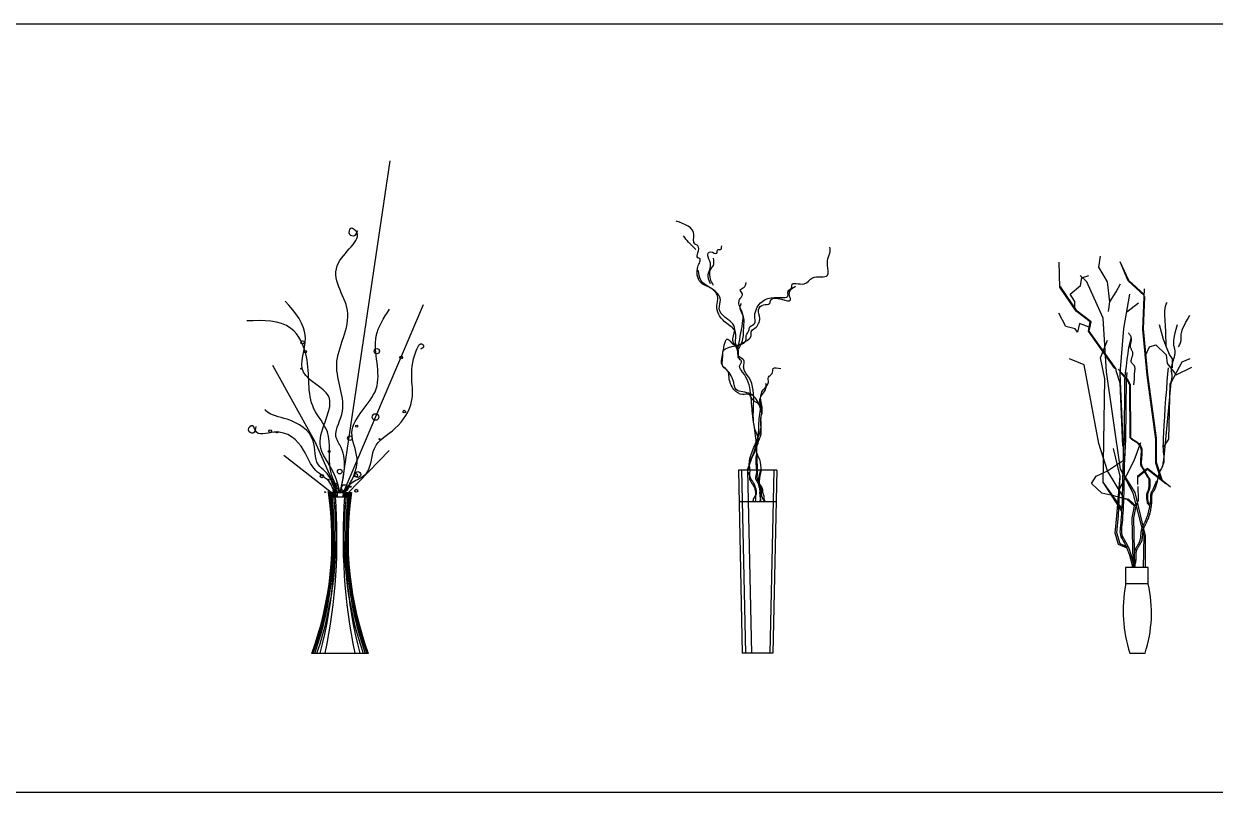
# Model space of a CAD drawing. Header units: millimetres. Extents: x 22565 to 38821, y 15578 to 26720.
# Drawn here: x 27963 to 30698, y 23124 to 24887 of the extents above; entities that cross this region are included whole.
import ezdxf

# ---------------------------------------------------------------- set-up
doc = ezdxf.new("R2010")
doc.units = ezdxf.units.MM
doc.layers.add('www.cad-blocks.net', color=7, linetype='Continuous')

# ---------------------------------------------------------------- blocks, each defined once
blk = doc.blocks.new('A$C5C792C28')
for p, q in [((269.3, 459.8), (411.5, 1412.6)), ((277.7, 461.6), (507.2, 1000.5)), ((195.8, 606.6), (74.7, 825.6)), ((259.8, 462.5), (195.8, 606.6)), ((291.5, 461), (408.5, 582.2)), ((242, 461.3), (106.6, 567.4)), ((234.5, 461), (300.3, 461)), ((236.1, 449.4), (298.7, 449.4)), ((236.8, 461), (238.1, 449.4)), ((238.2, 461), (239.5, 449.4)), ((240, 461), (241, 449.4)), ((242, 461), (242.7, 449.4)), ((244.3, 461), (245.1, 449.4)), ((247.2, 461), (248, 449.4)), ((250.9, 461), (251.5, 449.4)), ((254.6, 461), (255.2, 449.4)), ((258.8, 461), (259.4, 449.4)), ((276, 461), (275.4, 449.4)), ((280.3, 461), (279.6, 449.4)), ((283.9, 461), (283.3, 449.4)), ((287.6, 461), (286.8, 449.4)), ((290.5, 461), (289.7, 449.4)), ((292.8, 461), (292.1, 449.4)), ((294.8, 461), (293.8, 449.4)), ((296.6, 461), (295.3, 449.4)), ((298, 461), (296.7, 449.4)), ((186.2, 0), (348.6, 0))]:
    blk.add_line(p, q)
for centre, radius in [((160.1, 891.7), 4.74), ((168, 865.4), 2.94), ((373, 866.8), 7.66), ((443.1, 848.5), 3.8), ((156.2, 816.9), 1.31), ((369.5, 677.9), 9.4), ((451.8, 693.4), 3.72), ((315.2, 651.4), 2.94), ((66.8, 637), 4.15), ((86.5, 634.3), 1.86), ((295.5, 617.3), 6.57), ((380.9, 614.7), 1.31), ((236.3, 579.2), 2.94), ((215.3, 508.3), 4.74), ((266.6, 521.4), 6.57), ((312.6, 510.8), 5.03), ((318.5, 512.8), 8.46), ((233.7, 497.8), 1.86), ((254.7, 483.3), 4.74), ((281, 474.2), 9.57), ((296.8, 478.1), 2.63), ((224.5, 462.3), 1.31), ((235.9, 463.3), 2.72), ((251.8, 465.9), 4.18), ((258.4, 467.2), 6.26), ((262.6, 471.5), 1.31), ((313.9, 466.3), 4.15)]:
    blk.add_circle(centre, radius)
for centre, radius, start, end in [((-693.5, 325.1), 937.9, 339.7156, 8.3272), ((-705.8, 325), 951.3, 340.0236, 7.5142), ((-716.1, 324.9), 963.3, 340.2927, 7.4278), ((-721.6, 322.1), 971.6, 340.6369, 7.527), ((-776.9, 332.1), 1033, 341.2487, 6.5214), ((-1011.7, 319.7), 1263.5, 345.3434, 5.8924), ((-1374.5, 329.8), 1633.2, 348.3493, 4.1985), ((-693.2, 325.1), 937.9, 7.6131, 8.3272), ((-692.6, 325.1), 937.9, 7.6131, 8.3272), ((1909.3, 329.8), 1633.2, 175.8015, 191.6507), ((1311.7, 332.1), 1033, 173.4786, 198.7513), ((1546.5, 319.7), 1263.5, 174.1076, 194.6566), ((1256.4, 322.1), 971.6, 172.473, 199.3631), ((1250.9, 324.9), 963.3, 172.5722, 199.7073), ((1240.6, 325), 951.3, 172.4858, 199.9764), ((1228.3, 325.1), 937.9, 171.6728, 200.2844), ((1227.4, 325.1), 937.9, 171.6728, 172.3869), ((1228, 325.1), 937.9, 171.6728, 172.3869)]:
    blk.add_arc(centre, radius, start, end)
for points in [[(267.4, 461), (266.9, 597.8), (257.8, 614.2), (272.4, 685.5), (257.8, 828), (288.9, 983.3), (263.3, 1120.3), (309, 1215.3), (298, 1218.9), (294.3, 1202.5), (309, 1198.8), (318.1, 1213.4)], [(267.4, 461), (248.6, 519.2), (210.3, 599.6), (234, 738.5), (162.7, 806.1), (168.2, 904.7), (109.7, 1010.7)], [(280.3, 461), (316.3, 559.4), (301.7, 632.5), (371.1, 758.6), (371.1, 910.2), (409.5, 986.9)], [(265.4, 463.9), (239.7, 526), (231.1, 635), (192.6, 701.3), (171.2, 851), (126.3, 932.3), (0, 953.7)], [(273.9, 461.8), (308.2, 493.9), (342.4, 515.3), (365.9, 588), (425.9, 645.7), (472.9, 722.7), (485.8, 868.1), (502.9, 887.4), (507.2, 881), (498.6, 872.4)], [(254.7, 461.8), (224.7, 521.7), (205.4, 540.9), (190.5, 609.4), (115.6, 671.4), (53.5, 697), (51.4, 699.2)], [(250.5, 460.8), (239.5, 488.2), (197.5, 524.7), (162.7, 583.2), (78.6, 634.3), (23.8, 639.8), (16.5, 652.6), (3.7, 641.6), (18.3, 632.5), (26.4, 650.9)]]:
    blk.add_spline(points, degree=3)
blk = doc.blocks.new('A$C43140150')
for p, q in [((142.8, 420), (151.8, 0)), ((230.9, 420), (142.8, 420)), ((149.8, 420.2), (158.8, 0.2)), ((163.8, 420.5), (172.8, 0.5)), ((223.9, 420.2), (214.8, 0.2)), ((230.9, 420), (221.8, 0)), ((228.6, 347.3), (144.3, 347.3)), ((221.8, 0), (151.8, 0))]:
    blk.add_line(p, q)
for points, knots in [([(186.8, 420), (186.1, 446.5), (184.9, 490), (174.3, 548.5), (172.1, 599), (163.6, 635.4), (140.9, 657.7), (154.9, 670.8), (139.9, 676.8), (146.7, 693.9), (131.6, 710.8), (142.7, 740.3), (114.8, 756.4), (97, 774.6), (90.8, 797.6), (97.6, 814.7), (91.3, 828.7), (78.5, 841.6), (49.5, 846.6), (45.2, 881.5), (53.9, 896.1), (56.2, 906.3), (46.1, 907.7), (50.5, 921.4), (54, 935), (36.9, 940.7), (47.9, 975.4), (19.9, 985), (0, 991.8)], [0, 0, 0, 0, 113.519487, 185.922647, 254.710448, 327.994408, 349.871539, 367.433281, 381.272212, 397.576366, 431.62232, 467.491476, 509.008289, 548.284959, 578.349307, 604.639188, 622.20093, 640.652754, 681.530856, 734.614506, 752.176247, 761.958704, 769.253881, 785.558034, 808.383885, 820.146201, 849.674492, 922.919023, 922.919023, 922.919023, 922.919023]), ([(45.2, 926.9), (39.3, 932.4), (29.1, 942), (20.6, 953.1), (16.9, 957.9)], [0, 0, 0, 0, 34.197341, 60.00138, 60.00138, 60.00138, 60.00138]), ([(79, 847.9), (75.5, 855.5), (70.7, 866.1), (76.7, 879.7), (81.2, 893.4), (73.9, 905.2), (71.5, 918.6), (81.6, 923.9), (95.3, 911.6), (93.3, 929.2), (104.1, 924.9), (104.3, 931.4), (104.4, 935.4)], [0, 0, 0, 0, 33.22455, 45.965813, 62.578063, 91.910397, 103.99717, 113.010577, 133.566638, 146.308033, 154.370895, 167.112205, 167.112205, 167.112205, 167.112205]), ([(197.5, 549), (191.6, 569.8), (182.1, 602.6), (134.6, 599), (133.3, 618.9), (128.6, 630.9), (123.4, 646.5), (100.2, 658.9), (108.8, 679.3), (106.3, 693.9), (125.8, 708.9), (164.9, 704.1), (159.4, 731.4), (167.4, 739), (167.8, 752.1), (183.8, 755.1), (179, 772.5), (184.2, 799.2), (212.1, 823.9), (261.1, 812), (254.1, 833.5), (267, 836.4), (262.2, 854.8), (298.2, 839.4), (310.8, 871.1), (354.3, 857.1), (345.3, 890.6), (348.2, 906.5), (354, 920), (353.2, 927.8), (352.8, 932.5)], [0, 0, 0, 0, 81.594668, 128.778262, 145.390512, 158.131906, 185.162071, 213.659869, 253.948967, 262.006786, 273.40583, 349.141733, 361.228418, 379.248506, 391.9899, 412.142663, 428.258302, 456.747406, 529.411513, 574.483892, 586.570665, 603.669315, 611.727134, 652.242703, 686.915265, 735.959498, 768.190775, 796.679859, 809.421253, 829.565846, 829.565846, 829.565846, 829.565846]), ([(84.7, 907.2), (85.8, 901.1), (87.6, 891.5), (74.3, 878.3), (76.5, 859.6), (82.6, 848.7), (84.7, 845.1)], [0, 0, 0, 0, 24.173547, 38.702831, 74.963062, 92.983216, 92.983216, 92.983216, 92.983216]), ([(194.7, 419.3), (194.9, 427.9), (195.2, 444.6), (178.1, 465.8), (193.3, 487), (174.6, 520.8), (178.8, 570.2), (178.1, 623.4), (154.5, 648.4), (154.9, 662.5), (158.3, 675.6), (140.1, 679.5), (144, 700.7), (125.8, 714.2), (134, 733.9), (135.8, 753.8), (115.2, 768.2), (93.1, 786.4), (107.1, 816.3), (82.3, 838.6), (54.1, 851.2), (51.8, 870.8), (50.8, 879)], [0, 0, 0, 0, 36.48366, 70.909362, 100.241696, 129.57403, 222.589216, 312.680294, 345.167443, 357.254216, 373.369855, 393.522618, 414.06666, 450.106902, 470.650944, 498.853356, 527.351092, 573.298831, 601.787936, 647.735584, 693.690456, 726.914957, 726.914957, 726.914957, 726.914957]), ([(141.1, 698.5), (145.3, 718), (151, 744.7), (155.5, 782), (141.4, 799.8), (146.2, 815.4), (157.2, 824.5), (141.8, 834.8), (158.4, 838.8), (160, 846.5), (160.9, 850.7)], [0, 0, 0, 0, 86.130298, 118.361576, 156.585628, 169.327022, 187.34711, 201.876311, 216.409157, 234.429311, 234.429311, 234.429311, 234.429311]), ([(163.7, 422.1), (175.1, 450.3), (191.9, 492.2), (189.2, 539.9), (196.6, 572.2), (174.4, 578.2), (168.4, 597.8), (148.5, 591), (128.7, 606.2), (120.7, 627.7), (120.9, 649.4), (99.5, 661.2), (108, 686.6), (113.5, 733.4), (132.3, 700.9), (155.2, 713.8), (174.5, 724.6), (170.2, 740), (185.7, 748.2), (196.1, 767.1), (184.7, 787.7), (198.5, 803), (216, 798.5), (216.2, 828.5), (272.9, 795.2), (257.7, 823.9), (262.5, 836), (269.5, 839.9), (273.7, 842.3)], [0, 0, 0, 0, 126.195871, 186.763882, 214.966294, 246.444964, 266.594097, 286.751475, 319.249102, 362.645672, 383.189627, 405.987882, 450.305933, 497.466652, 520.264907, 561.377064, 589.8748, 601.961573, 619.060222, 655.100464, 683.589569, 706.387762, 726.943823, 739.685217, 804.188708, 824.73272, 837.473984, 857.626747, 857.626747, 857.626747, 857.626747]), ([(143.9, 698.5), (147.2, 704.9), (155.4, 720.8), (154.2, 745.3), (157.3, 767.9), (149.9, 781.7), (145.3, 793.6), (148.3, 800), (149.6, 802.8)], [0, 0, 0, 0, 30.686313, 75.187354, 103.389766, 125.088079, 141.700293, 154.441556, 154.441556, 154.441556, 154.441556]), ([(166.5, 419.3), (166.8, 428.8), (167.4, 444.3), (177, 470.4), (187.4, 492.9), (195.6, 515.7), (194.8, 530.2), (194.2, 542.5), (199.9, 557.3), (194.3, 575.1), (193.1, 593), (200.7, 608.1), (214.8, 618), (208.5, 635.3), (222.9, 640.1), (220.2, 658.4), (232.6, 655.2), (239.9, 653.3)], [0, 0, 0, 0, 40.490388, 65.973045, 118.353808, 147.686182, 167.830775, 179.917548, 200.461503, 232.944022, 257.11748, 275.137568, 304.196127, 320.311854, 337.410546, 354.022796, 378.211531, 378.211531, 378.211531, 378.211531]), ([(169.3, 422.1), (168.6, 427.9), (167.2, 440.2), (180.8, 457.7), (184.4, 480.8), (200.2, 508), (190.3, 535.3), (201.1, 561.1), (187.5, 579), (198.1, 595.5), (207.4, 606.1), (206.4, 615.6), (206, 619.5)], [0, 0, 0, 0, 24.173458, 51.203623, 89.427675, 123.853512, 180.258248, 200.80229, 237.948172, 255.968326, 279.464674, 295.580312, 295.580312, 295.580312, 295.580312]), ([(183.2, 455.6), (182.7, 446.6), (181.9, 433), (185.7, 414.7), (179.4, 400.4), (188.3, 390.9), (196.5, 379.3), (193.8, 363.8), (198.9, 353.7), (200.8, 350.1)], [0, 0, 0, 0, 38.3172, 58.180402, 79.485651, 96.716189, 109.18334, 139.830499, 157.008768, 157.008768, 157.008768, 157.008768]), ([(165.6, 415.8), (167.1, 410.4), (169.8, 400.4), (179.8, 388.1), (183, 375.9), (184.5, 364.4), (177.8, 357.9), (176.5, 352.1), (175.8, 349.2)], [0, 0, 0, 0, 23.821467, 43.993371, 66.143341, 78.034797, 90.501949, 103.037524, 103.037524, 103.037524, 103.037524]), ([(169.3, 418.6), (168.1, 410.4), (166.5, 399.8), (174.9, 388.8), (181.1, 379.5), (182.9, 364.6), (181.9, 353.8), (181.4, 348.3)], [0, 0, 0, 0, 33.058429, 42.588172, 57.999401, 80.808623, 104.628432, 104.628432, 104.628432, 104.628432]), ([(186.9, 420.4), (185.8, 413.5), (183.8, 402.1), (191, 387.7), (199.2, 378.7), (197.1, 368.6), (202.3, 361.2), (200.5, 352.7), (203.8, 349.8), (204.5, 349.2)], [0, 0, 0, 0, 29.098278, 48.018233, 67.529488, 76.778467, 89.313958, 104.086645, 107.825073, 107.825073, 107.825073, 107.825073]), ([(192.5, 418.6), (191.6, 414.6), (189.4, 404.9), (185.6, 390.1), (192.3, 378.2), (190.9, 365.8), (193.4, 356.2), (191.9, 349.2), (191.5, 347.4)], [0, 0, 0, 0, 17.628669, 42.871826, 62.110904, 72.681077, 95.18176, 103.218946, 103.218946, 103.218946, 103.218946]), ([(194.7, 419.3), (192.9, 411.4), (190.7, 402), (190.4, 388.9), (193.1, 379.9), (193.4, 370.8), (193.4, 359.7), (193.4, 352.9), (193.4, 347.3)], [0, 0, 0, 0, 34.481561, 41.087974, 55.860661, 74.405719, 79.69085, 103.561008, 103.561008, 103.561008, 103.561008])]:
    blk.add_open_spline(points, degree=3, knots=knots)
blk = doc.blocks.new('A$C1ABE152D')
for p, q in [((205.1, 197), (153.2, 197)), ((153.2, 197), (153.2, 157)), ((205.1, 159.4), (205.1, 197)), ((205.1, 159.4), (153.2, 159.4)), ((162.7, 0), (197.9, 0))]:
    blk.add_line(p, q)
for points in [[(114.4, 784.3), (117.4, 806.7), (111.4, 852.3), (91.6, 886), (95.6, 911.7)], [(128.8, 653.9), (67.8, 739.3), (71.8, 761.1), (40, 784.9), (2.4, 840.4), (0.5, 897.8)], [(196.1, 821.2), (159, 855), (141.2, 898.6)], [(196.2, 823.4), (161.1, 855.4), (141.2, 898.6)], [(37, 789.4), (36.5, 807.4), (25.9, 824), (49.7, 844.4), (53.2, 861.5), (68.8, 867.2)], [(198.9, 197), (198.9, 269.8), (175.1, 368.9), (141.4, 422.4), (109.6, 646.1), (101.7, 769), (64, 852.3), (49.1, 867.2)], [(117.4, 806.7), (131.3, 830), (141.9, 848.1)], [(130.9, 653.9), (69.9, 739.3), (73.9, 761.1), (42.1, 784.9), (4.5, 840.4), (2.3, 841.9)], [(149.1, 450.2), (141.2, 642.2), (149.1, 745.2), (163, 824.5)], [(233.9, 400.4), (222.5, 436.3), (222.5, 491.8), (202.7, 638.2), (192.8, 743.2), (196.7, 836.4)], [(155.9, 784.1), (182.8, 804.7)], [(236.9, 398), (224.2, 438), (224.2, 493.5), (204.4, 639.9), (194.5, 744.9), (197.6, 818.6)], [(246.5, 704.6), (246.5, 704.8), (246.1, 716.2), (245.8, 725.9), (245.6, 734.4), (245.4, 741.8), (245.1, 748.6), (244.9, 754.9), (244.5, 761.1), (244.1, 767.3), (243.7, 773.6), (243.4, 779.8), (243.5, 785.8), (243.9, 791.4), (244.8, 796.6), (246.4, 801.3), (248.8, 805.3)], [(69.5, 748.8), (47.4, 757.1), (42.7, 737.1), (37.3, 744.5), (16.4, 750.2), (0, 780.7)], [(274.7, 703.1), (274.7, 703.2), (276, 705.6), (277.2, 707.9), (278.2, 710.2), (279.1, 712.5), (279.8, 714.6), (280.4, 716.7), (280.7, 718.7), (280.9, 720.6), (280.9, 722.4), (280.9, 724.3), (280.9, 726.2), (280.9, 728.2), (280.9, 730.4), (281.1, 732.7), (281.5, 735.2), (282.1, 738.1), (283.2, 741.7), (285, 746), (287.4, 751.5), (290.7, 758.1), (295.1, 766.2), (300.6, 776)], [(261.3, 655.1), (261.3, 675.5), (253.9, 685.6), (248.8, 699), (240, 720.3), (231.2, 753.6)], [(239.6, 472.3), (242.3, 476.1), (248, 484.7), (252.4, 491.8), (255.5, 618.4), (257.7, 623.3), (259.1, 627.4), (259.8, 630.9), (260.1, 634), (260.1, 636.8), (260, 639.4), (259.7, 641.8), (259.3, 644.1), (258.9, 646.3), (258.6, 648.5), (258.4, 650.7), (258.3, 652.9), (258.5, 655.2), (258.8, 657.6), (259.3, 660), (260, 662.5), (260.7, 665), (261.5, 667.6), (262.3, 670.2), (263.2, 672.9), (264, 675.5), (264.7, 678.2), (265.4, 680.8), (266, 683.3), (266.4, 685.8), (266.8, 688.2), (267, 690.5), (267, 692.6), (266.9, 694.6), (266.6, 696.5), (266.2, 698.3), (265.8, 700.1), (265.3, 702), (264.8, 704), (264.4, 706), (264, 708.3), (263.8, 710.8), (263.7, 713.8), (264, 717.6), (264.6, 722.2), (265.7, 728.1), (267.4, 735.3), (269.7, 744.2), (272.8, 755)], [(101.5, 390.7), (105.5, 630.3), (95.6, 677.8), (111.7, 718.7)], [(170.1, 197), (167.7, 207.8), (163.2, 224.2), (158.8, 236.8), (154.7, 246.3), (150.9, 253.3), (147.7, 258.8), (145.2, 263.2), (143.3, 267.3), (142, 271.3), (141.4, 275.3), (141.1, 279.3), (141.3, 283.6), (141.7, 288.2), (142.2, 293.3), (142.8, 298.9), (143.4, 305.2), (144, 312.1), (144.5, 319.7), (145, 328), (145.5, 336.9), (145.9, 346.4), (146.2, 356.5), (146.5, 367.1), (146.7, 378.4), (146.9, 390.3), (147.1, 402.7), (147.4, 415.7), (147.7, 429.3), (148.2, 443.5), (148.8, 458.3), (149.6, 473.7), (150.6, 489.7), (151.9, 626.6), (153.3, 642.9), (155, 658.8), (156.8, 674.2), (158.9, 688.6), (161.1, 701.8), (163.5, 713.5), (166, 723.5), (166.3, 724.5)], [(172.3, 616.5), (173, 622.8), (173.5, 628.8), (173.9, 633.5), (174, 637.1), (174.1, 639.9), (174.1, 642.1), (174.1, 643.9), (174.2, 645.5), (174.3, 646.9), (174.4, 648.2), (174.6, 649.5), (174.7, 650.6), (174.9, 651.7), (174.9, 652.8), (175, 653.8), (174.9, 654.8), (174.8, 655.9), (174.6, 656.9), (174.3, 657.9), (174, 658.8), (173.5, 659.8), (172.9, 660.6), (172.2, 661.5), (171.4, 662.3), (170.6, 663), (169.7, 663.8), (168.8, 664.5), (168, 665.4), (167.3, 666.3), (166.7, 667.2), (166.3, 668.3), (166.1, 669.6), (166.1, 671), (166.3, 672.4), (166.6, 674), (167, 675.5), (167.4, 677.1), (167.9, 678.7), (168.4, 680.2), (168.9, 681.7), (169.3, 683.1), (169.6, 684.5), (169.9, 685.9), (170, 687.2), (170.1, 688.5), (170, 689.8), (169.7, 691.1), (169.2, 692.4), (168.6, 693.8), (167.9, 695.2), (167.2, 696.5), (166.5, 697.9), (165.8, 699.2), (165.2, 700.6), (164.8, 701.9), (164.5, 703.2), (164.4, 704.5), (164.4, 705.8), (164.5, 707.2), (164.7, 708.5), (165, 709.9), (165.3, 711.3), (165.6, 712.7), (166, 714.2), (166.3, 715.7), (166.5, 717.3), (166.7, 718.9), (166.8, 720.5), (166.7, 722), (166.6, 723.5), (166.2, 725), (165.7, 726.5), (165.1, 727.8), (164.4, 729.2), (163.5, 730.5), (162.6, 731.8), (161.7, 733.1), (160.8, 734.4), (159.9, 735.7)], [(198.5, 682.2), (208.4, 703.6), (223, 708), (246.2, 684.7), (248.5, 665.5), (269.6, 639.4), (305.1, 657)], [(147.1, 361), (111.4, 418.5), (91.6, 481.9), (57.9, 662), (24.2, 675.9)], [(238.8, 429.9), (241.9, 449.8), (257.7, 621.6), (283.4, 668.8), (301.2, 676.7)], [(130.9, 653.9), (131.2, 648.8), (139.8, 620.9), (146.5, 475.6)], [(210.1, 341.8), (209.2, 342.4), (207.6, 343.3), (206.2, 345.5), (205.2, 347.7), (204.9, 350), (204.7, 352.2), (204.5, 354.2), (204.3, 356.1), (204.2, 357.8), (204.1, 359.4), (204, 361), (204, 362.4), (204.1, 363.7), (204.3, 365), (204.5, 366.2), (204.8, 367.4), (205.1, 368.5), (205.5, 369.6), (205.9, 370.7), (206.4, 371.8), (206.8, 372.8), (207.2, 373.8), (207.6, 374.9), (208, 375.9), (208.3, 377), (208.6, 378), (208.8, 379.1), (209.1, 380.2), (209.2, 381.3), (209.4, 382.4), (209.5, 383.5), (209.5, 384.7), (209.5, 385.9), (209.5, 387.1), (209.5, 388.2), (209.5, 389.4), (209.5, 390.5), (209.6, 391.6), (209.6, 392.7), (209.7, 393.7), (209.7, 394.6), (209.7, 395.6), (209.7, 396.5), (209.6, 397.5), (209.4, 398.4), (209.1, 399.4), (208.6, 400.3), (208.1, 401.3), (207.5, 402.4), (206.7, 403.4), (206, 404.6), (205.1, 405.8), (204.3, 407.1), (203.4, 408.5), (202.5, 410), (201.6, 411.5), (200.7, 413.1), (199.8, 414.8), (199, 416.4), (198.1, 418), (197.3, 419.5), (196.4, 421), (195.6, 422.3), (194.7, 423.6), (194, 424.8), (193.2, 425.9), (192.5, 427), (191.9, 428.1), (191.4, 429.3), (190.9, 430.5), (190.5, 431.7), (190.3, 433), (190.1, 434.4), (190, 435.7), (189.9, 437.1), (189.9, 438.5), (190, 440), (190, 441.4), (190.1, 442.8), (190.2, 444.1), (190.3, 445.5), (190.4, 446.9), (190.6, 448.4), (190.7, 449.9), (190.9, 451.4), (191, 453), (191.2, 454.7), (191.3, 456.4), (191.4, 458.2), (191.5, 459.9), (191.6, 461.7), (191.6, 463.3), (191.6, 464.9), (191.5, 466.4), (191.3, 467.8), (191.1, 469), (190.8, 470.1), (190.4, 471.2), (190, 472.2), (189.5, 473.2), (189, 474.1), (188.5, 475), (187.9, 475.9), (187.3, 476.9), (186.7, 477.8), (186, 478.7), (185.4, 479.5), (184.7, 480.4), (184, 481.1), (183.3, 481.9), (182.5, 482.5), (181.7, 483.2), (181, 483.7), (180.1, 484.3), (179.3, 484.8), (178.5, 485.3), (177.6, 485.8), (176.7, 486.4), (175.7, 487), (174.8, 487.5), (173.8, 488.2), (172.8, 488.8), (171.9, 489.5), (170.9, 490.2), (169.9, 490.9), (169, 491.6), (168.1, 492.3), (167.2, 493.1), (166.4, 493.9), (165.6, 494.7), (164.9, 616.2), (164.2, 617.1), (163.6, 618), (163, 619), (162.5, 620.1), (162.1, 621.2), (161.5, 622.4), (160.9, 623.8), (160, 625.4), (158.9, 627.1), (157.5, 629.2), (136.6, 652.5)], [(209.5, 338.8), (208.5, 339.3), (206.3, 341.2), (204.8, 343.3), (203.8, 345.5), (203.2, 347.7), (202.8, 350), (202.6, 352.2), (202.4, 354.2), (202.3, 356.1), (202.2, 357.8), (202.1, 359.4), (202, 361), (202, 362.4), (202.1, 363.7), (202.2, 365), (202.4, 366.2), (202.7, 367.4), (203.1, 368.5), (203.5, 369.6), (203.9, 370.7), (204.3, 371.8), (204.8, 372.8), (205.2, 373.8), (205.6, 374.9), (205.9, 375.9), (206.3, 377), (206.5, 378), (206.8, 379.1), (207, 380.2), (207.2, 381.3), (207.3, 382.4), (207.4, 383.5), (207.5, 384.7), (207.5, 385.9), (207.5, 387.1), (207.5, 388.2), (207.5, 389.4), (207.5, 390.5), (207.5, 391.6), (207.6, 392.7), (207.6, 393.7), (207.7, 394.6), (207.7, 395.6), (207.7, 396.5), (207.5, 397.5), (207.3, 398.4), (207, 399.4), (206.6, 400.3), (206.1, 401.3), (205.4, 402.4), (204.7, 403.4), (203.9, 404.6), (203.1, 405.8), (202.2, 407.1), (201.3, 408.5), (200.5, 410), (199.6, 411.5), (198.7, 413.1), (197.8, 414.8), (196.9, 416.4), (196.1, 418), (195.2, 419.5), (194.4, 421), (193.5, 422.3), (192.7, 423.6), (191.9, 424.8), (191.2, 425.9), (190.5, 427), (189.9, 428.1), (189.3, 429.3), (188.9, 430.5), (188.5, 431.7), (188.2, 433), (188.1, 434.4), (187.9, 435.7), (187.9, 437.1), (187.9, 438.5), (187.9, 440), (188, 441.4), (188.1, 442.8), (188.2, 444.1), (188.3, 445.5), (188.4, 446.9), (188.5, 448.4), (188.7, 449.9), (188.8, 451.4), (189, 453), (189.1, 454.7), (189.3, 456.4), (189.4, 458.2), (189.5, 459.9), (189.6, 461.7), (189.6, 463.3), (189.6, 464.9), (189.5, 466.4), (189.3, 467.8), (189, 469), (188.7, 470.1), (188.4, 471.2), (187.9, 472.2), (187.5, 473.2), (187, 474.1), (186.4, 475), (185.9, 475.9), (185.3, 476.9), (184.7, 477.8), (184, 478.7), (183.3, 479.5), (182.7, 480.4), (182, 481.1), (181.2, 481.9), (180.5, 482.5), (179.7, 483.2), (178.9, 483.7), (178.1, 484.3), (177.3, 484.8), (176.4, 485.3), (175.6, 485.8), (174.6, 486.4), (173.7, 487), (172.8, 487.5), (171.8, 488.2), (170.8, 488.8), (169.8, 489.5), (168.9, 490.2), (167.9, 490.9), (167, 491.6), (166.1, 492.3), (165.2, 493.1), (164.4, 493.9), (163.6, 494.7), (162.8, 616.2), (162.2, 617.1), (161.5, 618), (161, 619), (160.5, 620.1), (160, 621.2), (159.5, 622.4), (158.8, 623.8), (158, 625.4), (156.9, 627.1), (155.5, 629.2), (142.7, 644.6)], [(173.7, 197), (171, 209.5), (166.4, 225.8), (162, 238.4), (157.9, 247.9), (154.2, 255), (151, 260.4), (148.4, 264.8), (146.5, 268.9), (145.3, 272.9), (144.6, 276.9), (144.4, 280.9), (144.5, 285.2), (144.9, 289.8), (145.5, 294.9), (146.1, 300.5), (146.7, 306.8), (147.2, 313.7), (147.8, 321.4), (148.3, 329.6), (148.7, 338.5), (149.1, 348), (149.4, 358.1), (149.7, 368.8), (150, 380), (150.2, 391.9), (150.4, 404.3), (150.6, 417.3), (151, 430.9), (151.4, 445.1), (152, 459.9), (152.9, 475.4), (153.9, 491.3), (155.1, 628.2), (156.6, 644.5)], [(231.1, 415.6), (233.7, 419.9), (235.8, 423.6), (237.4, 426.9), (238.8, 429.9), (239.8, 432.5), (240.5, 434.8), (241.1, 437.1), (241.5, 439.2), (241.7, 441.3), (241.9, 443.5), (242, 445.6), (242, 447.7), (241.9, 449.8), (241.8, 451.9), (241.5, 454), (241.2, 456.1), (240.9, 458.1), (240.5, 460.6), (240.2, 463.9), (240, 468.4), (239.9, 474.6), (240, 482.8), (240.3, 493.6), (240.9, 507.2), (241.9, 524), (243.1, 543.1), (244.5, 563.7), (246, 584.8), (247.6, 605.5), (249.1, 624.7), (250.4, 641.6), (251.6, 655.1)], [(156.7, 241.7), (137.2, 250), (129.3, 275.8), (133.3, 315.4), (141.2, 406.6), (125.3, 470)], [(138.4, 375), (172.9, 442.3), (188.6, 483.7)], [(119.1, 362.9), (98.8, 367.9), (75.3, 389.6), (85.4, 406.3), (111.4, 418.5), (148.2, 443.5)], [(194.1, 197), (195.8, 269.6), (170.3, 367.7), (142.3, 420.9)], [(174, 197), (174.3, 198), (174.6, 199.6), (175.1, 201.6), (175.6, 204), (176.2, 206.6), (176.7, 209.4), (177.1, 212.2), (177.4, 214.8), (177.6, 217.4), (177.7, 219.7), (177.7, 221.9), (177.7, 224), (177.7, 226), (177.7, 227.9), (177.7, 229.8), (177.9, 231.6), (178.2, 233.4), (178.7, 235.2), (179.2, 236.9), (179.9, 238.7), (180.6, 240.4), (181.5, 242.1), (182.4, 243.8), (183.4, 245.4), (184.4, 247), (185.5, 248.6), (186.5, 250.2), (187.5, 251.9), (188.5, 253.7), (189.5, 255.6), (190.3, 257.7), (191, 260), (191.6, 262.5), (192, 265.2), (192.4, 268), (192.7, 270.8), (193, 273.6), (193.2, 276.4), (193.5, 278.9), (193.8, 281.3), (194.1, 283.4), (194.5, 285.2), (195, 286.8), (195.4, 288.1), (195.9, 289.4), (196.4, 290.4), (196.9, 291.4), (197.4, 292.3), (197.9, 293.2), (198.4, 294.1), (198.8, 294.9), (199.3, 295.8), (199.8, 296.8), (200.4, 297.9), (201, 299.1), (201.6, 300.5), (202.3, 302), (203.1, 303.7), (203.9, 305.5), (204.7, 307.4), (205.5, 309.4), (206.3, 311.4), (207, 313.4), (207.7, 315.4), (208.3, 317.3), (208.9, 319.2), (209.3, 321.1), (209.8, 322.9), (210.2, 324.8), (210.5, 326.6), (210.9, 328.4), (211.2, 330.3), (211.6, 332.2), (211.9, 334), (212.3, 336), (212.6, 338), (212.9, 340), (213.1, 342.1), (213.4, 344.3), (213.5, 346.5), (213.6, 348.8), (213.6, 351.2), (213.7, 353.6), (213.7, 356), (213.7, 358.2), (213.8, 360.4), (213.9, 362.4), (214.1, 364.3), (214.4, 365.9), (214.8, 367.3), (215.3, 368.5), (215.8, 369.7), (216.5, 370.7), (217.1, 371.7), (217.9, 372.7), (218.7, 373.7), (219.5, 374.8), (220.4, 376.3), (221.5, 378.6), (222.8, 382.1), (224.3, 387.2), (226.2, 394.2), (228.4, 403.5), (231.1, 415.6)], [(181.7, 389.7), (181.1, 407.1), (203.6, 424.8), (233.9, 400.4)], [(181.7, 387.5), (181.1, 405), (203.6, 422.6), (245.6, 389.9)], [(145.2, 331.3), (101.5, 392.7)], [(144.9, 326.6), (101.6, 392.6)], [(160.4, 242.6), (140.9, 250.9), (133, 276.7), (137, 316.3), (141.2, 406.6)], [(177.4, 337.8), (182.9, 351.9), (181.9, 383)], [(210.1, 341.8), (210.1, 342), (210.4, 344.2), (210.7, 346.4), (210.8, 348.7), (210.9, 351), (211, 353.3), (211, 355.6), (211, 357.8), (211, 359.9), (211.1, 361.9), (211.2, 363.7), (211.4, 365.3), (211.7, 366.8), (212, 368.1), (212.5, 369.3), (213, 370.4), (213.7, 371.4), (214.4, 372.5), (215.2, 373.5), (216.2, 374.7), (225.1, 396.7)], [(236.8, 398.1), (256.4, 382.3)], [(146.2, 356.3), (123.5, 361.9)], [(146.2, 355.4), (145.6, 355.6)], [(174.3, 197), (172.4, 311), (177.4, 337.8), (160.7, 352.8), (149.4, 355.6)], [(170.3, 211.8), (168.7, 311), (173.7, 337.8), (156.9, 352.8), (149.3, 354.7)], [(170, 197), (171.8, 205.2), (172.8, 210.5), (173.4, 215.1), (173.8, 219.1), (173.9, 222.5), (173.9, 225.4), (174, 228), (174.1, 230.3), (174.3, 232.5), (174.7, 234.6), (175.2, 236.6), (175.8, 238.5), (176.6, 240.3), (177.4, 242.1), (178.3, 243.8), (179.3, 245.4), (180.3, 247), (181.4, 248.6), (182.4, 250.2), (183.5, 251.9), (184.5, 253.7), (185.4, 255.6), (186.2, 257.7), (186.9, 260), (187.5, 262.5), (188, 265.2), (188.3, 268), (188.6, 270.8), (188.9, 273.6), (189.2, 276.4), (189.4, 278.9), (189.7, 281.3), (190.1, 283.4), (190.5, 285.2), (190.9, 286.8), (191.4, 288.1), (191.9, 289.4), (192.4, 290.4), (192.9, 291.4), (193.4, 292.3), (193.8, 293.2), (194.3, 294.1), (194.8, 294.9), (195.2, 295.8), (195.8, 296.8), (196.3, 297.9), (196.9, 299.1), (197.5, 300.5), (198.3, 302), (199, 303.7), (199.8, 305.5), (200.6, 307.4), (201.4, 309.4), (202.2, 311.4), (203, 313.4), (203.7, 315.4), (204.3, 317.3), (204.8, 319.2), (205.3, 321.1), (205.7, 322.9), (206.2, 324.8), (206.6, 326.6), (207, 328.4), (207.4, 330.3), (207.9, 332.2), (208.4, 334), (208.8, 336), (209.3, 338), (209.5, 338.8)]]:
    blk.add_lwpolyline(points)
for centre, radius, start, end in [((469.5, 97.4), 321.8, 169.3153, 197.6091), ((-84.4, 92.8), 297.1, 341.8048, 12.9689)]:
    blk.add_arc(centre, radius, start, end)
blk = doc.blocks.new('format')
at = {"layer": 'www.cad-blocks.net', "color": 155, "true_color": 0x546d8e}
for p, q in [((23683.3, 24887), (38820.7, 24887)), ((23683.3, 23123.7), (38820.7, 23123.7))]:
    blk.add_line(p, q, dxfattribs=at)

msp = doc.modelspace()

# ---------------------------------------------------------------- block references
at = {"xscale": 0.8, "yscale": 0.8, "zscale": 0.8}
msp.add_blockref('A$C5C792C28', (28474.5, 23442.3), dxfattribs=at)
for name, p in [('A$C43140150', (29460.2, 23442.3)), ('A$C1ABE152D', (30338.6, 23442.3))]:
    msp.add_blockref(name, p)
at = {"layer": 'www.cad-blocks.net'}
msp.add_blockref('format', (0, 0), dxfattribs=at)

doc.saveas('drawing.dxf')
